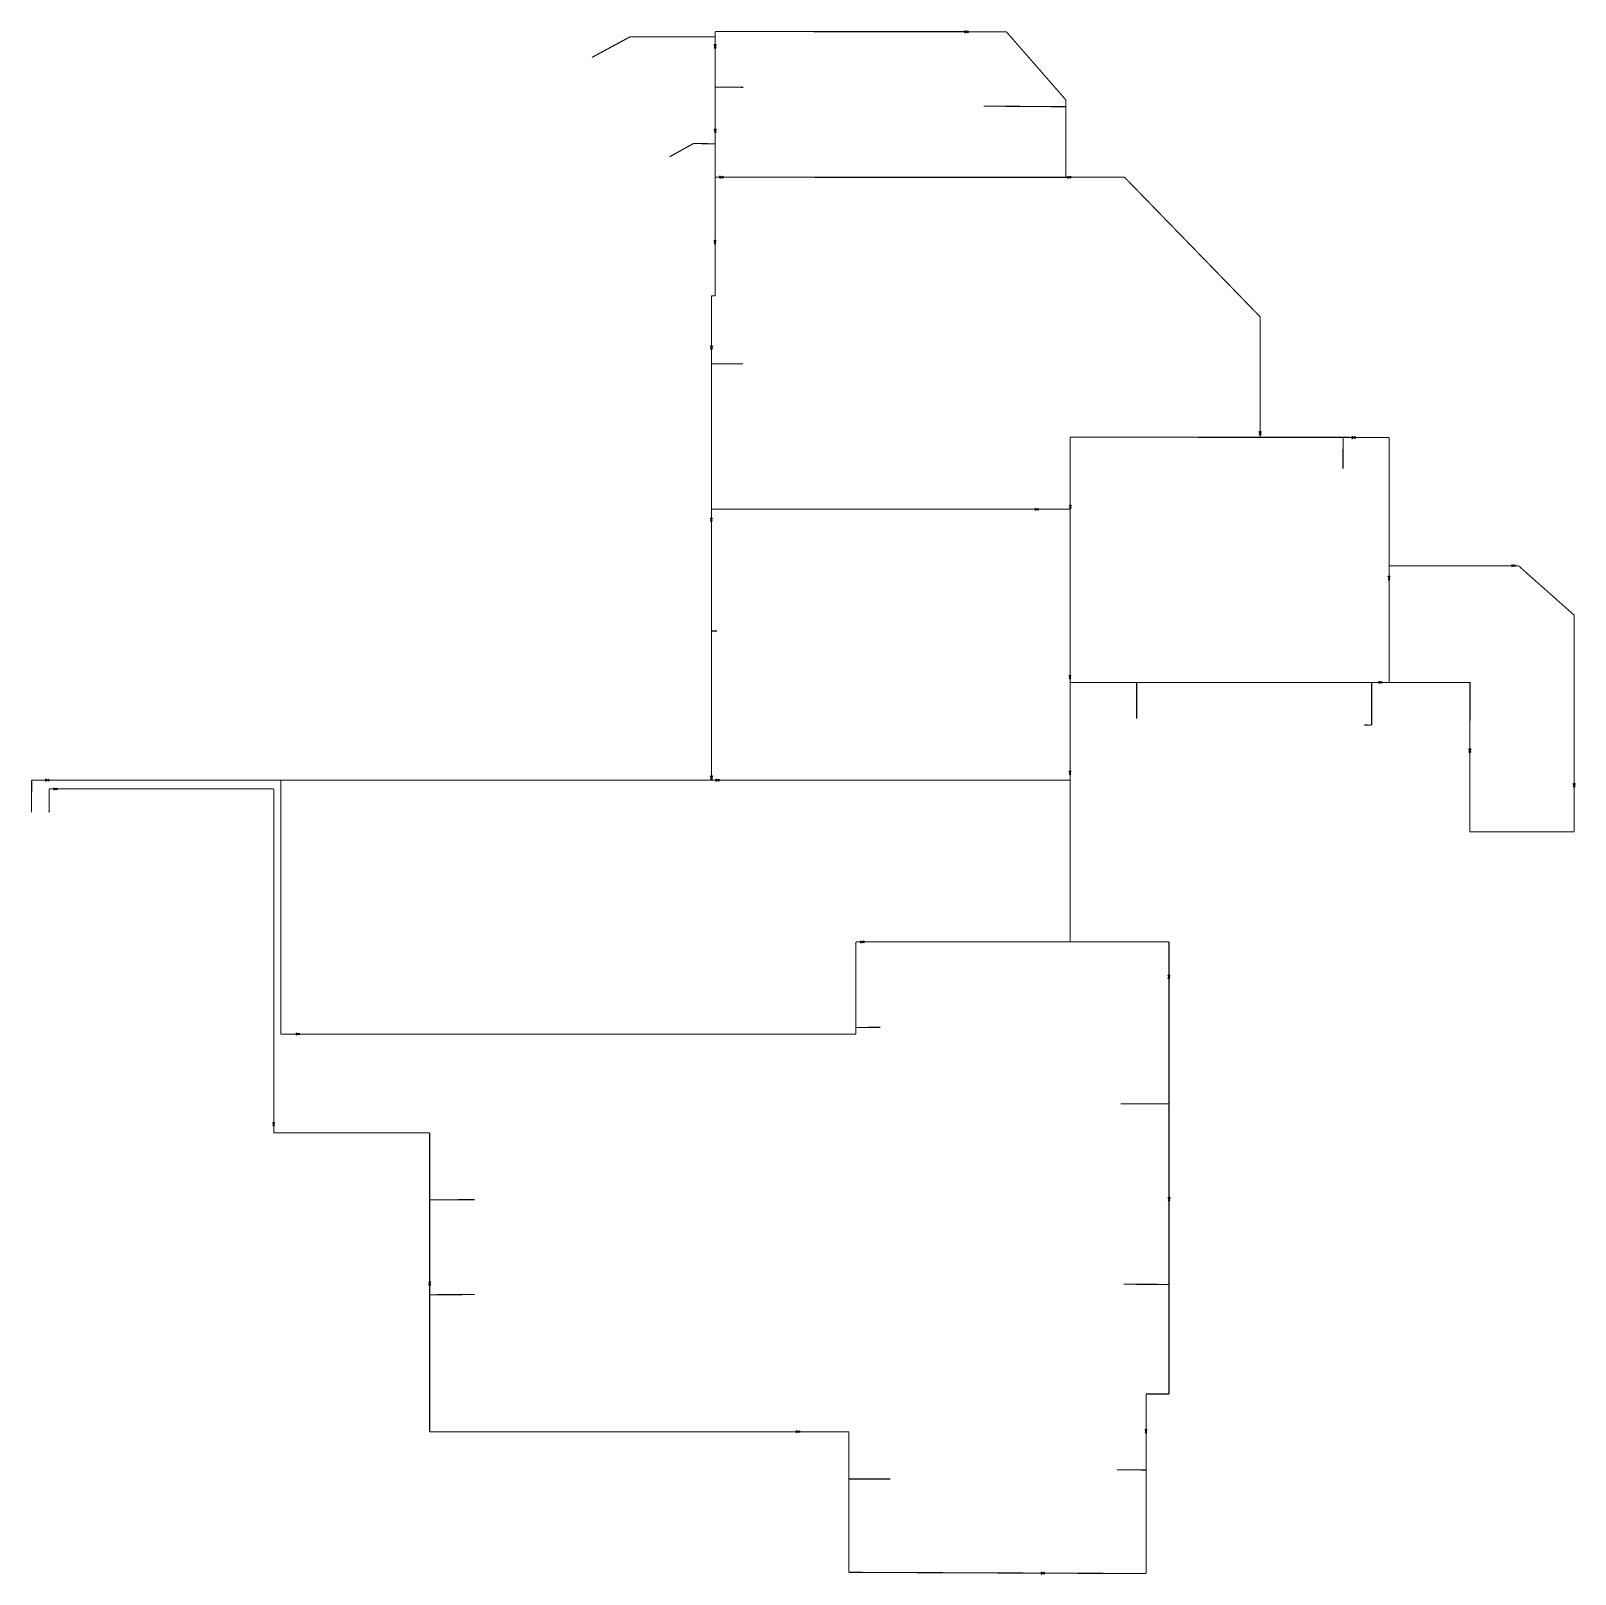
# Model space of a CAD drawing. Header units: millimetres. Extents: x 40463612 to 40881718, y 3343850 to 3761731.
import ezdxf

# ---------------------------------------------------------------- set-up
doc = ezdxf.new("R2010")
doc.units = ezdxf.units.MM
doc.header["$MEASUREMENT"] = 0
doc.layers.add('PIPE-消防', color=1, linetype='Continuous')

# ---------------------------------------------------------------- blocks, each defined once
blk = doc.blocks.new('$VALVE$00000296')
for points in [[(-125, 72), (-125, -72), (125, 72), (125, -72), (-125, 72)], [(0, 60), (0, -64)]]:
    blk.add_lwpolyline(points)
for p in [(-125, 0), (125, 0)]:
    blk.add_point(p)

msp = doc.modelspace()

# ---------------------------------------------------------------- linework, layer by layer
at = {"layer": 'PIPE-消防', "const_width": 300}
for points in [[(40615512, 3754531), (40625800, 3760111)], [(40625800, 3760111), (40648909, 3760095)], [(40648908, 3758024), (40648909, 3760095)], [(40648909, 3760095), (40648911, 3761552)], [(40648911, 3761552), (40716480, 3761504)], [(40717323, 3761504), (40727717, 3761497)], [(40743854, 3743017), (40727717, 3761497)], [(40648900, 3746499), (40648907, 3756900)], [(40648907, 3756900), (40648907, 3757181)], [(40648892, 3735113), (40648900, 3746499)], [(40648900, 3746499), (40656521, 3746456)], [(40743854, 3741194), (40743854, 3743017)], [(40721558, 3741358), (40743854, 3741194)], [(40743854, 3722062), (40743854, 3741194)], [(40648889, 3731141), (40648891, 3734270)], [(40636523, 3727616), (40643027, 3731243)], [(40643027, 3731243), (40648889, 3731141)], [(40648883, 3722099), (40648889, 3731141)], [(40648872, 3706373), (40648883, 3722099)], [(40648883, 3722099), (40650105, 3722099)], [(40650948, 3722099), (40743854, 3722062)], [(40743854, 3722062), (40744261, 3722062)], [(40745103, 3722099), (40759714, 3722099)], [(40796466, 3684280), (40759714, 3722099)], [(40648871, 3705015), (40648872, 3706373)], [(40648860, 3689959), (40648869, 3702570)], [(40648869, 3702570), (40648870, 3704172)], [(40647886, 3679248), (40647886, 3689960)], [(40647886, 3689960), (40648860, 3689959)], [(40796444, 3653244), (40796466, 3684280)], [(40647886, 3676441), (40647886, 3679248)], [(40647886, 3679248), (40647951, 3679248)], [(40647886, 3675297), (40647886, 3675598)], [(40647886, 3632206), (40647886, 3675297)], [(40647931, 3671593), (40656410, 3671589)], [(40744988, 3633321), (40744988, 3651710)], [(40744996, 3651710), (40796443, 3651674)], [(40796443, 3651674), (40796444, 3652401)], [(40796443, 3651674), (40818892, 3651658)], [(40818878, 3643167), (40818892, 3651658)], [(40818892, 3651658), (40821288, 3651656)], [(40822130, 3651656), (40831362, 3651649)], [(40831362, 3616897), (40831362, 3651649)], [(40647886, 3629822), (40647886, 3632206)], [(40647886, 3632206), (40735516, 3632206)], [(40736358, 3632206), (40744988, 3632206)], [(40744988, 3632206), (40744988, 3632479)], [(40744988, 3606537), (40744988, 3632206)], [(40647886, 3599226), (40647886, 3628979)], [(40831362, 3616897), (40864555, 3616897)], [(40831362, 3614037), (40831362, 3616897)], [(40865398, 3616897), (40866389, 3616897)], [(40866389, 3616897), (40881470, 3603511)], [(40831362, 3585299), (40831362, 3613195)], [(40744988, 3587193), (40744988, 3606537)], [(40881471, 3557924), (40881470, 3603511)], [(40647886, 3559986), (40647886, 3599226)], [(40647886, 3599226), (40649401, 3599226)], [(40744988, 3585299), (40744988, 3586351)], [(40744988, 3561317), (40744988, 3585299)], [(40744988, 3585299), (40828537, 3585299)], [(40763013, 3575501), (40763013, 3585299)], [(40826639, 3573741), (40826639, 3585299)], [(40853230, 3567283), (40853261, 3585299), (40829380, 3585299)], [(40824614, 3573775), (40826639, 3573741)], [(40853192, 3544874), (40853229, 3566440)], [(40463762, 3550162), (40463839, 3558841)], [(40463839, 3558841), (40467566, 3558841)], [(40468408, 3558841), (40531259, 3558841)], [(40531259, 3490080), (40531259, 3558841)], [(40531259, 3558841), (40647886, 3558841)], [(40647886, 3558841), (40647886, 3559143)], [(40647886, 3558841), (40649051, 3558841)], [(40649893, 3558841), (40744988, 3558841)], [(40744988, 3558841), (40744988, 3560474)], [(40744988, 3515048), (40744988, 3558841)], [(40468529, 3550115), (40468585, 3556465)], [(40468585, 3556465), (40469835, 3556465)], [(40470677, 3556484), (40529384, 3556465)], [(40529384, 3466136), (40529384, 3556465)], [(40881471, 3544874), (40881471, 3557082)], [(40853194, 3544873), (40881470, 3544873)], [(40686975, 3490080), (40686975, 3515040)], [(40686975, 3515040), (40688251, 3515040)], [(40689110, 3515048), (40744988, 3515048)], [(40744988, 3515048), (40771775, 3515048)], [(40771775, 3506075), (40771775, 3515048)], [(40771775, 3471199), (40771775, 3505232)], [(40687008, 3491891), (40693575, 3491899)], [(40531259, 3490080), (40535403, 3490080)], [(40536246, 3490080), (40686975, 3490080)], [(40758675, 3471199), (40771775, 3471199)], [(40771775, 3445866), (40771775, 3471199)], [(40529384, 3463315), (40529384, 3465294)], [(40529384, 3463315), (40571591, 3463315)], [(40571591, 3445198), (40571591, 3463315)], [(40571591, 3445198), (40583763, 3445249)], [(40571591, 3422924), (40571591, 3445198)], [(40771775, 3422288), (40771775, 3445023)], [(40571591, 3419498), (40571591, 3422082)], [(40759453, 3422351), (40771775, 3422288)], [(40771775, 3392630), (40771775, 3422288)], [(40771775, 3422288), (40771854, 3422287)], [(40571591, 3419498), (40583763, 3419549)], [(40571591, 3382388), (40571591, 3419498)], [(40765557, 3383026), (40765557, 3392630)], [(40765557, 3392630), (40771775, 3392630)], [(40571591, 3382388), (40670840, 3382388)], [(40671683, 3382388), (40685075, 3382388)], [(40685075, 3369611), (40685075, 3382388)], [(40765557, 3372049), (40765557, 3382183)], [(40757653, 3372099), (40765557, 3372049)], [(40765557, 3344000), (40765557, 3372049)], [(40685075, 3344334), (40685075, 3369611)], [(40685075, 3369611), (40696318, 3369611)], [(40685075, 3344334), (40737132, 3344118)], [(40737975, 3344114), (40765557, 3344000)]]:
    msp.add_lwpolyline(points, dxfattribs=at)

# ---------------------------------------------------------------- block references
for p, xscale, yscale, zscale, rotation in [((40716902, 3761484), 3.369599999999997, 3.369599999999997, 3.369599999999997, 0.5727637375059594), ((40648886, 3757602), 3.369599999999997, 3.369599999999997, 3.369599999999997, 90.91709731775246), ((40648899, 3734692), 3.369599999999997, 3.369599999999997, 3.369599999999997, 90.91709731775246), ((40650526, 3722109), 3.369599999999997, 3.369599999999997, 3.369599999999997, 0.5727637375059594), ((40744682, 3722099), 3.369599999999997, 3.369599999999997, 3.369599999999997, 0.5727637375059594), ((40648854, 3704593), 3.369599999999996, 3.369599999999996, 3.369599999999996, 90.91709731775246), ((40647898, 3676020), 3.369599999999996, 3.369599999999996, 3.369599999999996, 90.91709731775246), ((40796444, 3652823), 3.369599999999997, 3.369599999999997, 3.369599999999997, 90.57276373750591), ((40821709, 3651633), 3.369599999999997, 3.369599999999997, 3.369599999999997, 0.5727637375059594), ((40647856, 3629400), 3.369599999999996, 3.369599999999996, 3.369599999999996, 90.91709731775246), ((40735938, 3632166), 3.369599999999997, 3.369599999999997, 3.369599999999997, 0.5727637375059594), ((40745031, 3632900), 3.369599999999997, 3.369599999999997, 3.369599999999997, 90.57276373750591), ((40864997, 3616913), 3.369599999999997, 3.369599999999997, 3.369599999999997, 0.5727637375059594), ((40831349, 3613616), 3.369599999999997, 3.369599999999997, 3.369599999999997, 90.57276373750591), ((40744952, 3586772), 3.369599999999997, 3.369599999999997, 3.369599999999997, 90.57276373750591), ((40853209, 3566861), 3.369599999999997, 3.369599999999997, 3.369599999999997, 90.57276373750591), ((40467987, 3558841), 3.369599999999997, 3.369599999999997, 3.369599999999997, 0.5727637375059594), ((40647886, 3559565), 3.369599999999997, 3.369599999999997, 3.369599999999997, 90.57276373750591), ((40649472, 3558841), 3.369599999999997, 3.369599999999997, 3.369599999999997, 0.5727637375059594), ((40744979, 3560895), 3.369599999999997, 3.369599999999997, 3.369599999999997, 89.7601155917727), ((40470256, 3556465), 3.369599999999997, 3.369599999999997, 3.369599999999997, 0.5727637375059594), ((40881471, 3557503), 3.369599999999997, 3.369599999999997, 3.369599999999997, 90.57276373750591), ((40688689, 3515044), 3.369599999999997, 3.369599999999997, 3.369599999999997, 0.5727637375059594), ((40771743, 3505640), 3.3696, 3.3696, 3.3696, 88.12193774199065), ((40535825, 3490084), 3.369599999999997, 3.369599999999997, 3.369599999999997, 0.5727637375059594), ((40529355, 3465715), 3.369599999999997, 3.369599999999997, 3.369599999999997, 90.57276373750591), ((40771802, 3445444), 3.3696, 3.3696, 3.3696, 88.12193774199065), ((40571608, 3422503), 3.369599999999997, 3.369599999999997, 3.369599999999997, 269.3519386474912), ((40671261, 3382433), 3.369599999999997, 3.369599999999997, 3.369599999999997, 0.5727637375059594), ((40765537, 3382605), 3.3696, 3.3696, 3.3696, 88.12193774199065), ((40737554, 3344113), 3.369599999999997, 3.369599999999997, 3.369599999999997, 0.5727637375059594)]:
    msp.add_blockref('$VALVE$00000296', p, dxfattribs=dict(xscale=xscale, yscale=yscale, zscale=zscale, rotation=rotation))
at = {"xscale": 3.369599999999997, "yscale": 3.369599999999997, "zscale": 3.369599999999997}
msp.add_blockref('$VALVE$00000296', (40828958, 3585309), dxfattribs=at)

doc.saveas('drawing.dxf')
